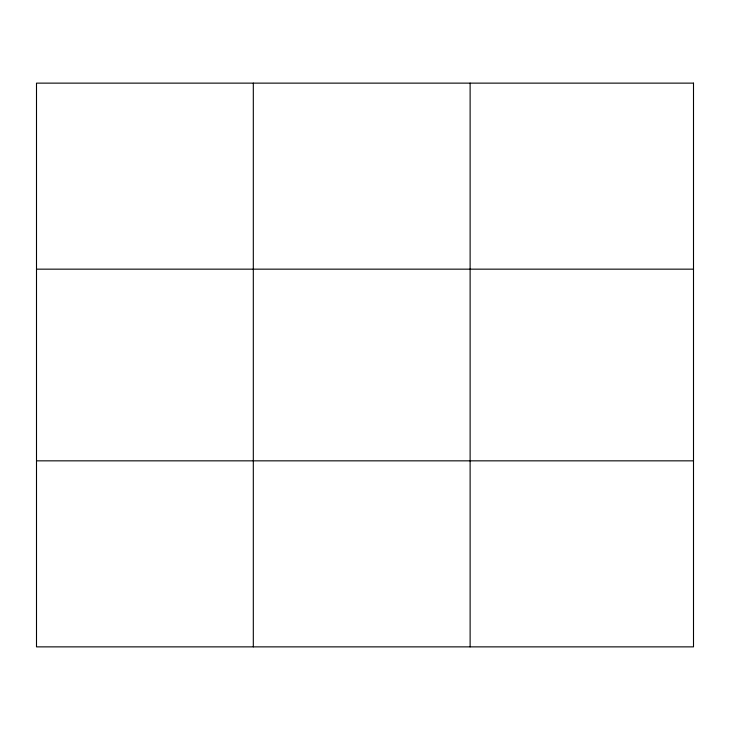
<?xml version="1.0" encoding="UTF-8"?>
<svg xmlns="http://www.w3.org/2000/svg" width="730" height="730" viewBox="0 0 730 730"><rect width="100%" height="100%" fill="white"/><g stroke="black" fill="none" stroke-linecap="round" stroke-linejoin="round"><path stroke-width="1.09" d="M253.31 646.871L253.31 83.129M470.12 646.871L470.12 83.129M36.5 269.16L693.5 269.16M36.5 460.84L693.5 460.84M693.5 83.129L693.5 646.871L36.5 646.871L36.5 83.129L693.5 83.129"/></g></svg>
